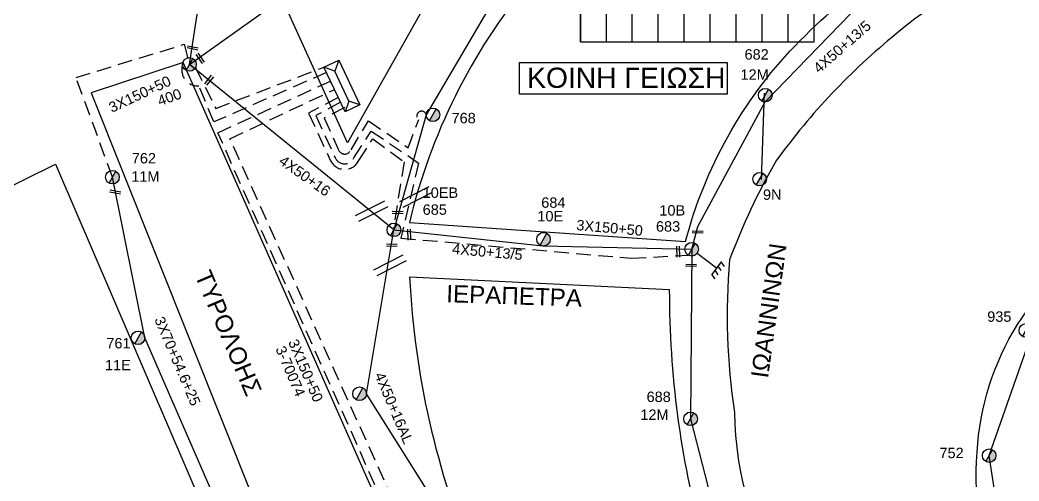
# Model space of a CAD drawing. Header units: millimetres. Extents: x 72 to 3039, y -786 to 786.
# Drawn here: x 477.8 to 650.9, y 494.9 to 574.8 of the extents above; entities that cross this region are included whole.
import ezdxf
from ezdxf.enums import TextEntityAlignment as Align

# ---------------------------------------------------------------- set-up
doc = ezdxf.new("R2010")
doc.units = ezdxf.units.MM
doc.linetypes.add('DASHED', pattern=[19.05, 12.7, -6.35])
for name, color, linetype in [('Άγνωστα', 7, 'Continuous'), ('Ασφαλειοκιβώτια Χ.Τ 9 αναχωρήσεων', 7, 'Continuous'), ('Γείωση', 7, 'Continuous'), ('Γυμνά εναέρια ΧΤ (3Φ)   4x50AL', 7, 'Continuous'), ('Γυμνά εναέρια ΧΤ και ΦΟΠ (3Φ)   4x50+16AL', 7, 'Continuous'), ('Εναέρια παροχή ΧΤ 4x16', 7, 'SYN_LINE'), ('Επιγραφές - Σχήματα', 7, 'Continuous'), ('Καλώδια XT   4X16CU', 7, 'SYN_LINE'), ('Καλώδια ΧΤ   3x150+50AL', 7, 'DASHED'), ('Μηχανική τομή', 7, 'Continuous'), ('Στύλος ΦΜ', 7, 'Continuous'), ('Στύλος ΦΜ @ 1', 7, 'Continuous'), ('Συνεστραμμένα ΧΤ   3x70+54.6+25 AL', 7, 'SYN_LINE'), ('Τομή', 7, 'Continuous'), ('Υποσταθμός πόλεως', 7, 'Continuous'), ('Υπόβαθρο ΔΕΗ', 7, 'Continuous')]:
    doc.layers.add(name, color=color, linetype=linetype)
doc.styles.get("Standard").update_dxf_attribs({"font": 'arial.ttf'})
doc.linetypes.add('SYN_LINE', pattern='A,0.5,-0.0001,["/\\/\\/\\/",Standard,S=0.1,R=0,X=0,Y=-0.05],-0.25', length=0.7501)

# ---------------------------------------------------------------- blocks, each defined once
blk = doc.blocks.new('ΥΠΑΡΧΩΝ ΤΣΙΜΕΝΤΕΝΙΟΣ ΣΤΥΛΟΣ')
at = {"layer": 'Στύλος ΦΜ'}
blk.add_hatch(color=7, dxfattribs=at).paths.add_polyline_path([(-1.29, -2.28, 0.574793), (2.62, 0, 0.268822), (1.3, 2.27)])
at = {"layer": 'Στύλος ΦΜ', "color": 7}
blk.add_line((-1.29, -2.28), (1.3, 2.27), dxfattribs=at)
blk.add_circle((0, 0), 2.62, dxfattribs=at)
at = {"layer": 'Στύλος ΦΜ', "flags": 4}
for tag, p in [('ΑΡΙΘΜΟΣ', (-4.68, 8.05)), ('ΤΥΠΟΣ', (-4.91, 3.03))]:
    blk.add_attdef(tag, p, '', height=4, dxfattribs=at)
blk = doc.blocks.new('ΥΠΟΣΤΑΘΜΟΣ ΠΟΛΕΩΣ')
at = {"layer": 'Υποσταθμός πόλεως', "linetype": 'Continuous', "ltscale": 40}
blk.add_lwpolyline([(-8.57, 2.82), (8.57, 2.82), (8.57, -2.82), (-8.57, -2.82)], close=True, dxfattribs=at)
for points in [[(-5.75, 0), (-8.57, 2.82)], [(5.75, 0), (8.57, 2.82)], [(-8.57, -2.82), (-5.75, 0)], [(-5.75, 0), (5.75, 0)], [(8.57, -2.82), (5.75, 0)]]:
    blk.add_lwpolyline(points, dxfattribs=at)
at = {"layer": 'Υποσταθμός πόλεως', "linetype": 'SYN_LINE', "ltscale": 40, "flags": 1}
for tag, p in [('ΜΕΤΑΣΧΗΜΑΤΙΣΜΟΣ', (10.6, 2.39)), ('ΙΣΧΥΣ', (10.58, -0.41)), ('ΑΡΙΘΜΟΣ', (10.7, -3.13))]:
    blk.add_attdef(tag, p, '', height=1.8, dxfattribs=at)
blk = doc.blocks.new('ΤΟΜΗ')
at = {"layer": 'Τομή', "ltscale": 40}
for p, q in [((-5.68, 0), (5.68, 0)), ((5.68, -2.33), (-5.68, -2.33))]:
    blk.add_line(p, q, dxfattribs=at)
blk = doc.blocks.new('ΓΕΙΩΣΗ')
at = {"layer": 'Γείωση', "ltscale": 40}
for p, q in [((-2.34, 11.45), (-3, 9.45)), ((-0.34, 11.45), (-1, 9.45)), ((0, 9.45), (0, 0)), ((1.66, 11.45), (1, 9.45)), ((3.66, 11.45), (3, 9.45))]:
    blk.add_line(p, q, dxfattribs=at)
blk.add_lwpolyline([(-3, 9.45), (3, 9.45)], dxfattribs=at)
blk = doc.blocks.new('ΑΣΦΑΛΕΙΟΚΙΒΩΤΙΟ ΥΠΟΣΤΑΘΜΟΥ 9A ΑΝΑΧΩΡΗΣΕΩΝ')
at = {"layer": 'Ασφαλειοκιβώτια Χ.Τ 9 αναχωρήσεων', "ltscale": 40}
for p, q in [((0, 0), (0, 23.91)), ((4.5, 0), (4.5, 23.91)), ((9, 0), (9, 23.91)), ((13.5, 0), (13.5, 23.91)), ((18, 0), (18, 23.91)), ((22.5, 0), (22.5, 23.91)), ((27, 0), (27, 23.91)), ((31.5, 0), (31.5, 23.91)), ((36, 0), (36, 23.91)), ((0, 16.87), (40.5, 16.87)), ((0, 7.04), (40.5, 7.04))]:
    blk.add_line(p, q, dxfattribs=at)
at = {"layer": 'Ασφαλειοκιβώτια Χ.Τ 9 αναχωρήσεων'}
blk.add_lwpolyline([(40.5, 0), (40.5, 23.91), (0, 23.91), (0, 0)], close=True, dxfattribs=at)
for s, p in [('1', (1.71, 19.38)), ('2', (5.99, 19.38)), ('3', (10.53, 19.38)), ('4', (15.04, 19.38)), ('5', (19.55, 19.38)), ('6', (24.11, 19.38)), ('7', (28.24, 19.38)), ('8', (33.08, 19.38)), ('9', (37.43, 19.38))]:
    blk.add_text(s, height=1.8, dxfattribs=at).set_placement(p)
at = {"layer": 'Ασφαλειοκιβώτια Χ.Τ 9 αναχωρήσεων', "ltscale": 40}
for tag, height, rotation, p in [('ΟΝΟΜΑ', 2.5, 0.6514, (19.14, 25.35)), ('ΚΕΙΜΕΝΟ 1', 1, 90, (2.42, 3.84)), ('ΚΕΙΜΕΝΟ 2', 1, 90, (6.78, 3.84)), ('ΚΕΙΜΕΝΟ 3', 1, 90, (11.38, 3.84)), ('ΚΕΙΜΕΝΟ 4', 1, 90, (15.86, 3.84)), ('ΚΕΙΜΕΝΟ 5', 1, 90, (20.28, 3.84)), ('ΚΕΙΜΕΝΟ 6', 1, 90, (24.74, 3.84)), ('ΚΕΙΜΕΝΟ 7', 1, 90, (29.28, 3.84)), ('ΚΕΙΜΕΝΟ 8', 1, 90, (33.65, 3.84)), ('ΚΕΙΜΕΝΟ 9', 1, 90, (38.21, 3.84)), ('ΣΧ', 1, 0.6514, (20.24, -0.85))]:
    blk.add_attdef(tag, text='', height=height, rotation=rotation, dxfattribs=at).set_placement(p, align=Align.MIDDLE_CENTER)
blk = doc.blocks.new('ΜΗΧΑΝΙΚΗ ΤΟΜΗ')
at = {"layer": 'Μηχανική τομή', "ltscale": 40}
for p, q in [((-1.89, 0.78), (1.89, 0.78)), ((1.89, 0), (-1.89, 0))]:
    blk.add_line(p, q, dxfattribs=at)

msp = doc.modelspace()

# ---------------------------------------------------------------- linework, layer by layer
at = {"layer": 'Άγνωστα', "color": 30}
for points in [[(628.46, 635.89), (606.03, 623.49), (595.41, 614.39), (583.98, 604.07), (560.51, 579.5), (548.15, 558.38), (542.56, 538.44)], [(663.03, 447.24), (649.64, 473.78), (645.72, 499.3), (653.2, 520.61), (670.06, 538)]]:
    msp.add_lwpolyline(points, dxfattribs=at)
at = {"layer": 'Άγνωστα', "color": 1, "linetype": 'DASHED', "ltscale": 0.2}
msp.add_lwpolyline([(508.18, 566.59), (511.68, 559.5), (530.45, 566.65)], dxfattribs=at)
at = {"layer": 'Γυμνά εναέρια ΧΤ (3Φ)   4x50AL', "color": 173}
msp.add_lwpolyline([(594.17, 535.07), (595.24, 539.02), (606.91, 560.61), (623.54, 577.79), (646.06, 592.03)], dxfattribs=at)
at = {"layer": 'Γυμνά εναέρια ΧΤ (3Φ)   4x50AL', "color": 133}
for points in [[(542.56, 538.44), (568.36, 535.65), (594.17, 535.07)], [(594.17, 535.07), (593.97, 505.68), (601.08, 478.05), (606.89, 466.92), (614.14, 456.31)]]:
    msp.add_lwpolyline(points, dxfattribs=at)
at = {"layer": 'Γυμνά εναέρια ΧΤ και ΦΟΠ (3Φ)   4x50+16AL', "color": 1}
for points in [[(507.13, 567.12), (513.92, 611.33)], [(542.56, 538.43), (507.13, 567.12)]]:
    msp.add_lwpolyline(points, dxfattribs=at)
at = {"layer": 'Γυμνά εναέρια ΧΤ και ΦΟΠ (3Φ)   4x50+16AL', "color": 27}
msp.add_lwpolyline([(612.89, 402.44), (596.02, 421.9), (582.65, 441.93), (562.36, 463.88), (551.84, 487.73), (537.79, 510.02), (542.56, 538.43)], dxfattribs=at)
at = {"layer": 'Εναέρια παροχή ΧΤ 4x16', "color": 1, "ltscale": 15}
msp.add_lwpolyline([(507.13, 567.12), (520.92, 576.93)], dxfattribs=at)
at = {"layer": 'Επιγραφές - Σχήματα', "color": 190, "ltscale": 0.1}
msp.add_lwpolyline([(564.33, 567.44), (600.32, 567.44), (600.32, 561.95), (564.33, 561.95)], close=True, dxfattribs=at)
at = {"layer": 'Καλώδια XT   4X16CU', "color": 173, "linetype": 'SYN_LINE', "ltscale": 15}
msp.add_lwpolyline([(606.75, 562.16), (606.2, 547.17)], dxfattribs=at)
at = {"layer": 'Καλώδια ΧΤ   3x150+50AL', "color": 85, "ltscale": 0.2}
msp.add_lwpolyline([(493.78, 547.56), (493.78, 547.57), (487.49, 564.84), (506.24, 570.62), (507.13, 567.12)], dxfattribs=at)
msp.add_lwpolyline([(530.89, 565.73), (511.35, 557.14), (508.78, 563.42, -0.54178), (505.95, 567.12, 3.255026)], format="xyb", dxfattribs=at)
at = {"layer": 'Καλώδια ΧΤ   3x150+50AL', "color": 27, "ltscale": 0.2}
msp.add_lwpolyline([(541.87, 479.08), (545.16, 480.54, 0.405553), (546.05, 483.64), (545.27, 485.83, 0.401528), (542.38, 487.28), (512.05, 555.28), (531.59, 564.24)], format="xyb", dxfattribs=at)
at = {"layer": 'Καλώδια ΧΤ   3x150+50AL', "color": 5, "ltscale": 0.2}
msp.add_lwpolyline([(536.06, 479.24), (533.76, 478.24), (535.62, 474.13), (548.15, 479.96), (546.48, 486.26), (544, 488.08), (514.15, 554.24), (532.28, 562.78)], dxfattribs=at)
at = {"layer": 'Καλώδια ΧΤ   3x150+50AL', "color": 133, "ltscale": 0.2}
msp.add_lwpolyline([(532.88, 561.39), (527.77, 558.66), (531.54, 550.51, 0.629559), (536.47, 550.44), (538.9, 554.22), (544.33, 550.21), (542.5, 538.77), (542.5, 538.77), (542.5, 538.77)], format="xyb", dxfattribs=at)
at = {"layer": 'Καλώδια ΧΤ   3x150+50AL', "color": 173, "ltscale": 0.2}
msp.add_lwpolyline([(533.33, 560.55), (529.01, 558.24), (532.41, 550.91, 0.638893), (535.64, 550.91), (538.63, 555.56), (546.84, 550.03), (543.79, 537.01), (583.72, 533.51), (593.58, 534.05)], format="xyb", dxfattribs=at)
at = {"layer": 'Καλώδια ΧΤ   3x150+50AL', "color": 30, "ltscale": 0.2}
for points in [[(534.06, 559.67), (530.5, 557.85), (532.92, 552.42)], [(535.13, 552.33), (538.17, 557.36), (545.04, 552.65), (546.86, 557.56)]]:
    msp.add_lwpolyline(points, dxfattribs=at)
for centre, radius, start, end in [((547.37, 558.2), 0.821, 17.0569, 231.3591), ((534.04, 552.75), 1.17, 196.7159, 339.0117)]:
    msp.add_arc(centre, radius, start, end, dxfattribs=at)
at = {"layer": 'Συνεστραμμένα ΧΤ   3x70+54.6+25 AL', "color": 85, "ltscale": 15}
msp.add_lwpolyline([(550.67, 487.55), (543.99, 484.31), (530.6, 478.87), (518.42, 473.02), (512.31, 490.15), (499.4, 519.72), (493.78, 547.56)], dxfattribs=at)
at = {"layer": 'Υπόβαθρο ΔΕΗ'}
for points in [[(608.31, 677.62), (622.67, 644.98), (595.64, 623.54), (556.43, 592.45), (534.51, 553.54), (515.17, 596.25), (608.31, 677.62)], [(523.94, 477.38), (542.61, 484.84), (506.07, 567.44), (490.08, 562.21), (523.94, 477.38)], [(483.92, 549.84), (516.41, 474.27), (486.16, 461.63), (456.44, 536.24), (483.92, 549.84)]]:
    msp.add_lwpolyline(points, dxfattribs=at)
for points in [[(545.25, 539.73), (593.1, 536.44, -0.126943), (612.03, 570.3, -0.101133), (645.11, 593.09), (628.78, 634.11, 0.034543), (595.9, 609.37, 0.035098), (565.92, 581.31, 0.11326), (545.25, 539.73, 0.694408)], [(621.47, 461), (647.99, 474.91, -0.12574), (643.63, 499.91, -0.125283), (650.63, 522.04, -0.105342), (668.03, 539.23), (648.81, 583.49, 0.094312), (629.58, 572.4, 0.064025), (608.88, 550.54, 0.040658), (600.71, 533.22, 0.058333), (601.59, 506.8, 0.139965), (610.63, 476.36, 0.109852), (621.47, 461, 59.67813)], [(583.86, 442.53), (612.16, 456.7, -0.119204), (596.09, 484.8, -0.066734), (590.35, 528.02), (545.28, 530.24, 0.086219), (556.43, 481.02, 0.111931), (583.86, 442.53, 2.565691)]]:
    msp.add_lwpolyline(points, format="xyb", dxfattribs=at)

# ---------------------------------------------------------------- block references
at = {"layer": 'Ασφαλειοκιβώτια Χ.Τ 9 αναχωρήσεων'}
msp.add_blockref('ΑΣΦΑΛΕΙΟΚΙΒΩΤΙΟ ΥΠΟΣΤΑΘΜΟΥ 9A ΑΝΑΧΩΡΗΣΕΩΝ', (574.88, 571.04), dxfattribs=at)
at = {"layer": 'Γείωση', "xscale": 0.4499999999998577, "yscale": 0.4499999999998577, "zscale": 0.4499999999998577, "rotation": 232.876256661022}
msp.add_blockref('ΓΕΙΩΣΗ', (595.1, 534.36), dxfattribs=at)
at = {"layer": 'Μηχανική τομή'}
for p, xscale, yscale, zscale, rotation in [((507.65, 569.8), 0.4999999999997571, 0.4999999999997571, 0.4999999999997571, 349.0421068150538), ((508.84, 568.06), 0.4999999999997841, 0.4999999999997841, 0.4999999999997841, 305.7960311015611), ((510.69, 564.25), 0.4999999999997299, 0.4999999999997299, 0.4999999999997299, 51.72757572419225), ((494.23, 544.81), 0.4999999999997625, 0.4999999999997625, 0.4999999999997625, 349.0421068150506), ((543.21, 541.64), 0.4999999999996749, 0.4999999999996749, 0.4999999999996749, 178.1293389397497), ((545.41, 537.63), 0.4999999999997344, 0.4999999999997344, 0.4999999999997344, 92.12272910884667), ((595.21, 538.26), 0.4999999999996749, 0.4999999999996749, 0.4999999999996749, 178.1293389397497), ((542.21, 535.97), 0.4999999999996749, 0.4999999999996749, 0.4999999999996749, 178.1293389397497), ((592.02, 534.67), 0.499999999999735, 0.499999999999735, 0.499999999999735, 92.12272910884828), ((594.07, 532.48), 0.4999999999997033, 0.4999999999997033, 0.4999999999997033, 178.1293389397499)]:
    msp.add_blockref('ΜΗΧΑΝΙΚΗ ΤΟΜΗ', p, dxfattribs=dict(at, xscale=xscale, yscale=yscale, zscale=zscale, rotation=rotation))
at = {"layer": 'Στύλος ΦΜ @ 1', "ltscale": 40}
ref = msp.add_blockref('ΥΠΑΡΧΩΝ ΤΣΙΜΕΝΤΕΝΙΟΣ ΣΤΥΛΟΣ', (606.91, 561.79), dxfattribs=dict(at, xscale=0.4499999999998181, yscale=0.4499999999998181, zscale=0.4499999999998181))
ref.add_attrib('ΤΥΠΟΣ', '12Μ', (602.63, 564.45), dxfattribs={"layer": 'Στύλος ΦΜ', "height": 1.8, "flags": 4})
ref.add_attrib('ΑΡΙΘΜΟΣ', '682', (603.33, 567.96), dxfattribs={"layer": 'Στύλος ΦΜ', "height": 1.8, "flags": 4})
at = {"layer": 'Στύλος ΦΜ @ 1', "ltscale": 40, "xscale": 0.4499999999998181, "yscale": 0.4499999999998181, "zscale": 0.4499999999998181}
for p in [(507.13, 567.12), (536.61, 510.02)]:
    msp.add_blockref('ΥΠΑΡΧΩΝ ΤΣΙΜΕΝΤΕΝΙΟΣ ΣΤΥΛΟΣ', p, dxfattribs=at)
at = {"layer": 'Στύλος ΦΜ @ 1', "ltscale": 40}
ref = msp.add_blockref('ΥΠΑΡΧΩΝ ΤΣΙΜΕΝΤΕΝΙΟΣ ΣΤΥΛΟΣ', (549.33, 558.38), dxfattribs=dict(at, xscale=0.4499999999998181, yscale=0.4499999999998181, zscale=0.4499999999998181))
ref.add_attrib('ΑΡΙΘΜΟΣ', '768', (552.55, 556.92), dxfattribs={"layer": 'Στύλος ΦΜ', "height": 1.8, "flags": 4})
ref = msp.add_blockref('ΥΠΑΡΧΩΝ ΤΣΙΜΕΝΤΕΝΙΟΣ ΣΤΥΛΟΣ', (493.78, 547.57), dxfattribs=dict(at, xscale=0.4499999999998181, yscale=0.4499999999998181, zscale=0.4499999999998181))
ref.add_attrib('ΤΥΠΟΣ', '11Μ', (497.05, 546.8), dxfattribs={"layer": 'Στύλος ΦΜ', "height": 1.8, "flags": 4})
ref.add_attrib('ΑΡΙΘΜΟΣ', '762', (497.14, 549.96), dxfattribs={"layer": 'Στύλος ΦΜ', "height": 1.8, "flags": 4})
ref = msp.add_blockref('ΥΠΑΡΧΩΝ ΤΣΙΜΕΝΤΕΝΙΟΣ ΣΤΥΛΟΣ', (605.95, 547.23), dxfattribs=dict(at, xscale=0.4499999999998181, yscale=0.4499999999998181, zscale=0.4499999999998181))
ref.add_attrib('ΤΥΠΟΣ', '9N', (606.53, 543.65), dxfattribs={"layer": 'Στύλος ΦΜ', "height": 1.8, "flags": 4})
ref = msp.add_blockref('ΥΠΑΡΧΩΝ ΤΣΙΜΕΝΤΕΝΙΟΣ ΣΤΥΛΟΣ', (542.56, 538.44), dxfattribs=dict(at, xscale=0.4499999999998181, yscale=0.4499999999998181, zscale=0.4499999999998181))
ref.add_attrib('ΤΥΠΟΣ', '10ΕΒ', (547.55, 543.99), dxfattribs={"layer": 'Στύλος ΦΜ', "height": 1.8, "flags": 4})
ref.add_attrib('ΑΡΙΘΜΟΣ', '685', (547.55, 541.05), dxfattribs={"layer": 'Στύλος ΦΜ', "height": 1.8, "flags": 4})
ref = msp.add_blockref('ΥΠΑΡΧΩΝ ΤΣΙΜΕΝΤΕΝΙΟΣ ΣΤΥΛΟΣ', (568.49, 536.82), dxfattribs=dict(at, xscale=0.4499999999998181, yscale=0.4499999999998181, zscale=0.4499999999998181))
ref.add_attrib('ΤΥΠΟΣ', '10Ε', (567.42, 539.91), dxfattribs={"layer": 'Στύλος ΦΜ', "height": 1.8, "flags": 4})
ref.add_attrib('ΑΡΙΘΜΟΣ', '684', (568.1, 542.27), dxfattribs={"layer": 'Στύλος ΦΜ', "height": 1.8, "flags": 4})
ref = msp.add_blockref('ΥΠΑΡΧΩΝ ΤΣΙΜΕΝΤΕΝΙΟΣ ΣΤΥΛΟΣ', (594.17, 535.08), dxfattribs=dict(at, xscale=0.4499999999998181, yscale=0.4499999999998181, zscale=0.4499999999998181))
ref.add_attrib('ΤΥΠΟΣ', '10Β', (588.57, 540.92), dxfattribs={"layer": 'Στύλος ΦΜ', "height": 1.8, "flags": 4})
ref.add_attrib('ΑΡΙΘΜΟΣ', '683', (587.98, 538.14), dxfattribs={"layer": 'Στύλος ΦΜ', "height": 1.8, "flags": 4})
ref = msp.add_blockref('ΥΠΑΡΧΩΝ ΤΣΙΜΕΝΤΕΝΙΟΣ ΣΤΥΛΟΣ', (652.09, 521), dxfattribs=dict(at, xscale=0.4499999999998181, yscale=0.4499999999998181, zscale=0.4499999999998181))
ref.add_attrib('ΑΡΙΘΜΟΣ', '935', (645.38, 522.5), dxfattribs={"layer": 'Στύλος ΦΜ', "height": 1.8, "flags": 4})
ref = msp.add_blockref('ΥΠΑΡΧΩΝ ΤΣΙΜΕΝΤΕΝΙΟΣ ΣΤΥΛΟΣ', (498.22, 519.72), dxfattribs=dict(at, xscale=0.4499999999998181, yscale=0.4499999999998181, zscale=0.4499999999998181))
ref.add_attrib('ΤΥΠΟΣ', '11Ε', (492.5, 514.1), dxfattribs={"layer": 'Στύλος ΦΜ', "height": 1.8, "flags": 4})
ref.add_attrib('ΑΡΙΘΜΟΣ', '761', (492.73, 517.89), dxfattribs={"layer": 'Στύλος ΦΜ', "height": 1.8, "flags": 4})
ref = msp.add_blockref('ΥΠΑΡΧΩΝ ΤΣΙΜΕΝΤΕΝΙΟΣ ΣΤΥΛΟΣ', (593.97, 505.68), dxfattribs=dict(at, xscale=0.4499999999998181, yscale=0.4499999999998181, zscale=0.4499999999998181))
ref.add_attrib('ΤΥΠΟΣ', '12Μ', (585.27, 505.5), dxfattribs={"layer": 'Στύλος ΦΜ', "height": 1.8, "flags": 4})
ref.add_attrib('ΑΡΙΘΜΟΣ', '688', (586.35, 508.6), dxfattribs={"layer": 'Στύλος ΦΜ', "height": 1.8, "flags": 4})
ref = msp.add_blockref('ΥΠΑΡΧΩΝ ΤΣΙΜΕΝΤΕΝΙΟΣ ΣΤΥΛΟΣ', (645.72, 499.3), dxfattribs=dict(at, xscale=0.4499999999998181, yscale=0.4499999999998181, zscale=0.4499999999998181))
ref.add_attrib('ΑΡΙΘΜΟΣ', '752', (637.11, 498.86), dxfattribs={"layer": 'Στύλος ΦΜ', "height": 1.8, "flags": 4})
at = {"layer": 'Τομή', "xscale": 0.5000000000001004, "yscale": 0.5000000000001004, "zscale": 0.5000000000001004, "rotation": 26.85103523348035}
for p in [(546.14, 544.66), (538.44, 542.2), (541.64, 532.8)]:
    msp.add_blockref('ΤΟΜΗ', p, dxfattribs=at)
at = {"layer": 'Υποσταθμός πόλεως', "xscale": 0.5000000000000343, "yscale": 0.5000000000000343, "zscale": 0.5000000000000343, "rotation": 115.227806184541}
msp.add_blockref('ΥΠΟΣΤΑΘΜΟΣ ΠΟΛΕΩΣ', (533.55, 563.38), dxfattribs=at)

# ---------------------------------------------------------------- texts
at = {"layer": 'Γυμνά εναέρια ΧΤ (3Φ)   4x50AL', "char_height": 1.8, "width": 36.4294, "attachment_point": 1}
for insert, rotation in [((615.04, 566.83), 41.274), ((552.76, 536.07), 354.953)]:
    msp.add_mtext('4X50+13/5', dxfattribs=dict(at, insert=insert, rotation=rotation))
at = {"layer": 'Γυμνά εναέρια ΧΤ και ΦΟΠ (3Φ)   4x50+16AL', "char_height": 1.8, "width": 36.4294, "attachment_point": 1}
for s, insert, rotation in [('4X50+16', (523.52, 551.48), 324.6039), ('4X50+16AL', (540.83, 513.98), 293.0237)]:
    msp.add_mtext(s, dxfattribs=dict(at, insert=insert, rotation=rotation))
at = {"layer": 'Επιγραφές - Σχήματα', "color": 190, "insert": (565.66, 566.56), "char_height": 3.5, "width": 35.1311, "attachment_point": 1}
msp.add_mtext('KOINH ΓΕΙΩΣΗ', dxfattribs=at)
at = {"layer": 'Επιγραφές - Σχήματα', "width": 36.4294, "attachment_point": 1}
for s, insert, char_height, rotation in [('400', (501.38, 561.57), 1.8, 19.9719), ('ΙΩΑΝΝΙΝΩΝ', (604.42, 513.01), 3, 82.0586), ('TYPOΛOHΣ', (510.75, 531.77), 3, 293.0237), ('IEPAΠETPA', (551.7, 528.91), 3, 358.0429), ('3-70074', (523.66, 518.53), 1.8, 293.0237)]:
    msp.add_mtext(s, dxfattribs=dict(at, insert=insert, char_height=char_height, rotation=rotation))
at = {"layer": 'Καλώδια ΧΤ   3x150+50AL', "char_height": 1.8, "width": 36.4294, "attachment_point": 1}
for insert, rotation in [((492.92, 560.34), 25.1508), ((574.28, 540.2), 354.953), ((525.86, 519.71), 293.0237)]:
    msp.add_mtext('3X150+50', dxfattribs=dict(at, insert=insert, rotation=rotation))
at = {"layer": 'Συνεστραμμένα ΧΤ   3x70+54.6+25 AL', "insert": (502.67, 523.63), "char_height": 1.8, "width": 36.4294, "attachment_point": 1, "rotation": 293.0237}
msp.add_mtext('3X70+54.6+25', dxfattribs=at)

doc.saveas('drawing.dxf')
